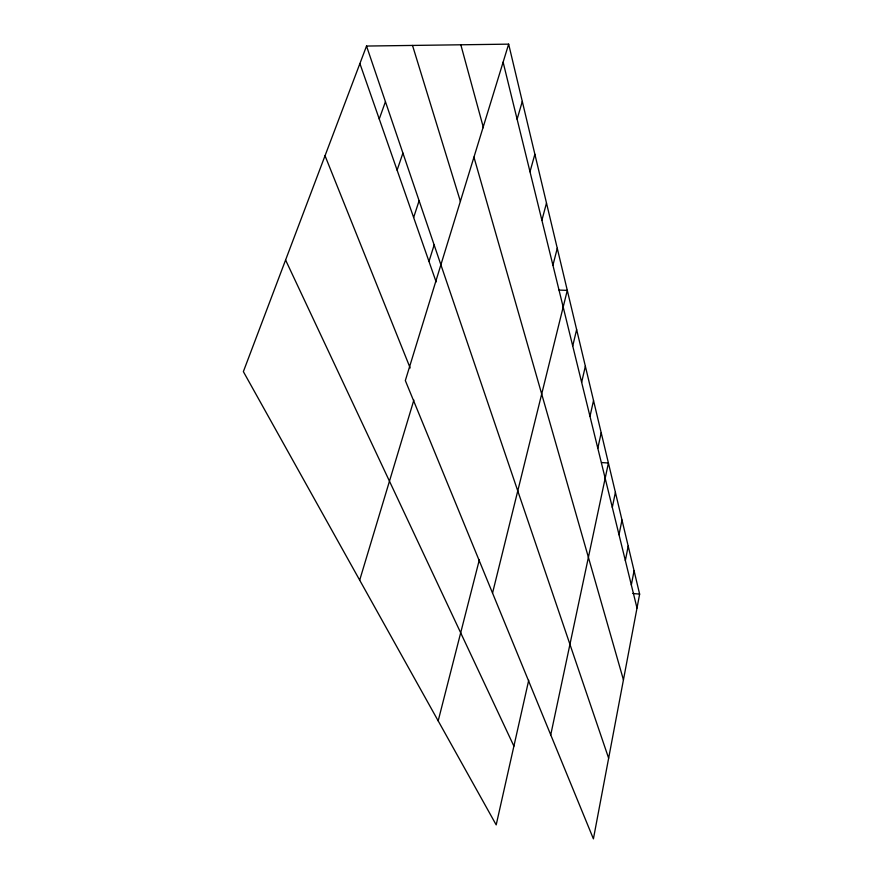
<?xml version="1.0" encoding="UTF-8"?>
<svg xmlns="http://www.w3.org/2000/svg" width="883" height="883" viewBox="0 0 883 883"><rect width="100%" height="100%" fill="white"/><g stroke="black" fill="none" stroke-linecap="round" stroke-linejoin="round"><path stroke-width="1.32" d="M508.652 44.15L639.634 594.127L593.409 838.85L405.33 380.573L508.652 44.15L366.522 46.048L243.366 371.622L496.191 824.877L528.707 680.296M631.334 584.954L634.071 570.771M625.352 560.55L628.199 546.113M619.016 534.723L621.985 520.021M612.305 507.35L615.396 492.372M550.738 734.866L608.409 463.023L601.544 462.537M597.813 448.266L601.202 432.747M589.987 416.357L593.531 400.551M581.643 382.328L585.363 366.235M572.725 345.97L576.632 329.591M492.537 593.067L567.294 290.375L559.027 290.088M552.924 265.253L557.272 248.311M438.178 720.881L479.314 559.91M541.897 220.286L546.489 203.057M529.999 171.755L534.866 154.249M517.107 119.216L522.294 101.446M359.69 580.153L413.862 400.098M428.983 261.445L434.149 244.944M413.641 217.483L419.116 200.717M397.107 170.132L402.924 153.101M379.249 118.984L385.441 101.711M632.824 593.475L639.634 594.127M285.584 259.999L513.906 746.124M325.032 155.739L410.165 367.968M359.9 63.565L436.125 281.909M366.522 46.048L608.641 758.199M412.516 45.441L460.429 201.479M473.95 157.13L623.442 679.855M460.827 44.79L483.42 127.704M503.122 62.163L636.996 608.045"/></g></svg>
